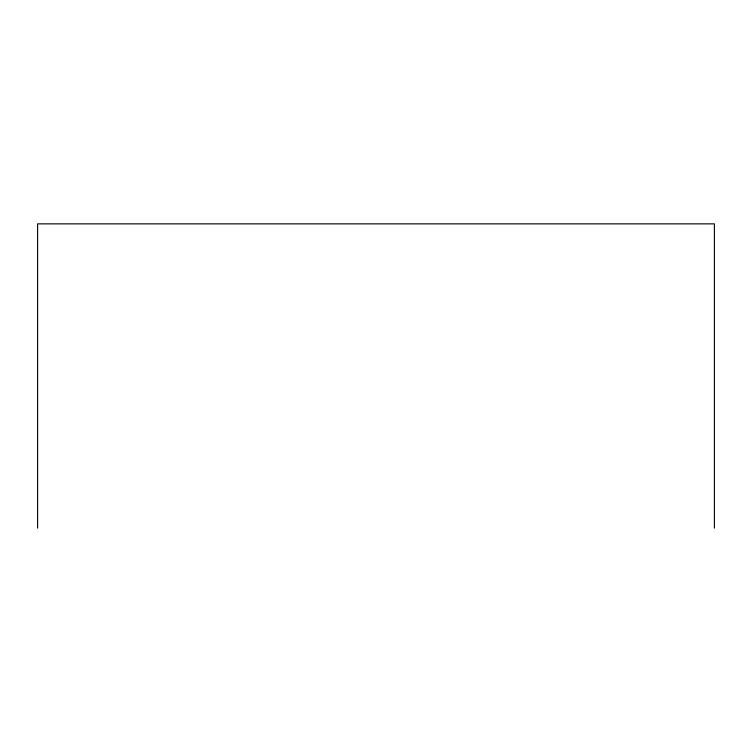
<?xml version="1.0" encoding="UTF-8"?>
<svg xmlns="http://www.w3.org/2000/svg" width="752" height="752" viewBox="0 0 752 752"><rect width="100%" height="100%" fill="white"/><g stroke="black" fill="none" stroke-linecap="round" stroke-linejoin="round"><path stroke-width="1.13" d="M714.4 528.139L714.4 223.861L37.6 223.861L37.6 528.139"/></g></svg>
